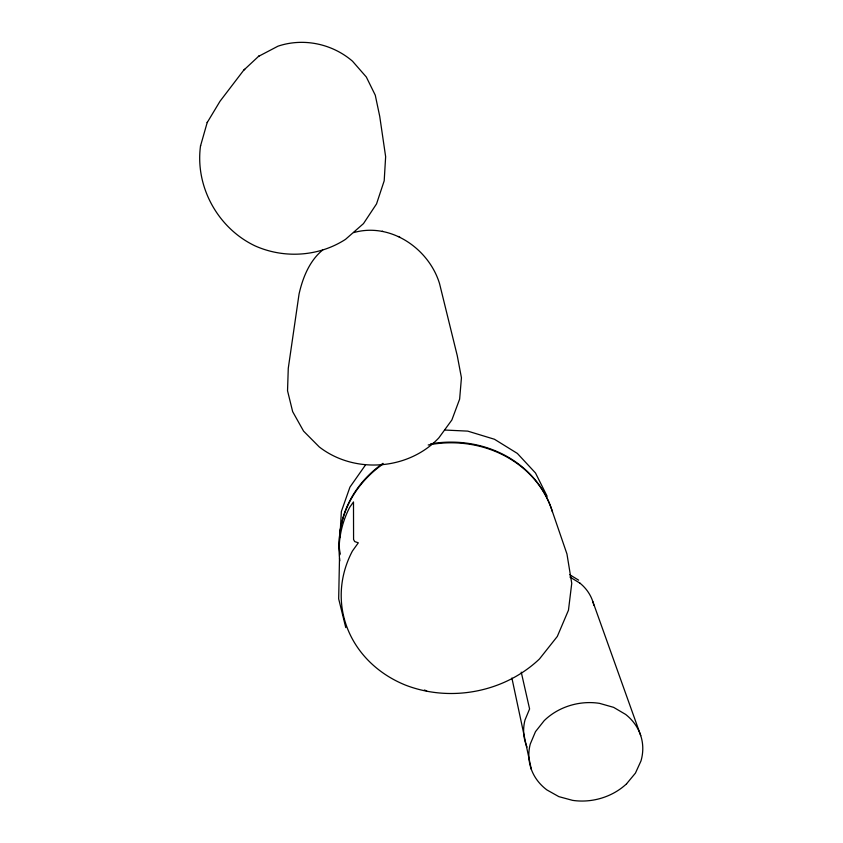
<?xml version="1.0" encoding="UTF-8"?>
<svg xmlns="http://www.w3.org/2000/svg" width="843" height="843" viewBox="0 0 843 843"><rect width="100%" height="100%" fill="white"/><g stroke="black" fill="none" stroke-linecap="round" stroke-linejoin="round"><path stroke-width="1.26" d="M200.634 145.544L200.497 146.05C195.018 186.83 218.031 228.358 255.134 245.914C284.175 258.843 318.728 256.662 345.504 239.359L363.481 223.606L376.536 203.901L384.197 180.781L385.641 156.693L379.729 116.355L375.272 95.196L366.326 77.019L352.49 61.181C332.195 43.72 303.469 37.629 278 46.175L258.485 56.407M339.497 558.287L338.675 598.846L345.767 627.603M339.919 537.307L341.362 511.501L349.95 487.117L365.504 464.957M207.178 122.593L220.023 101.244L243.722 70.201L259.381 55.596M200.497 146.05L207.315 122.098M626.581 783.79L635.422 773.126L640.954 761.008A59.136 49.526 -12.6 0 0 625.654 714.432L613.609 707.351L599.584 703.368A56.534 47.366 -12.7 0 0 544.209 720.628L535.484 731.661L530.258 744.063A59.158 49.537 -12.8 0 0 546.907 789.933L558.846 796.635L572.555 800.355A56.492 47.282 -12.7 0 0 626.581 783.79M243.722 70.201L244.776 69.231M322.669 250.023C309.455 260.824 302.732 277.758 299.065 293.986L288.274 368.275L287.537 390.762L292.658 411.647L303.575 431.131L319.265 446.938C354.376 474.177 408.265 470.236 438.824 437.907L451.869 419.972L459.635 399.118L461.437 377.769L457.264 355.704L439.561 283.68C428.908 248.474 390.309 222.078 353.66 232.605M444.777 430.035L467.739 431.121L494.451 439.256L517.37 453.439L535.495 472.986L547.16 496.306M426.653 690.849L424.366 690.038M382.269 231.203L382.88 231.393M398.423 236.472L399.666 236.862M569.731 574.715L578.635 580.153M569.868 577.002L580.005 583.187M592.85 601.639L640.733 735.612M521.237 672.134L529.594 708.942L524.999 719.975A57.408 48.462 -12.9 0 0 527.033 747.088M511.891 678.025L531.353 769.427M580.005 583.187A49.337 43.162 -13.2 0 1 593.83 605.211M339.908 553.925A108.673 97.872 -8.5 0 1 382.954 463.355M430.625 443.861A108.673 97.872 -8.5 0 1 552.46 511.943M339.887 554.736A108.81 97.978 -8.5 0 1 382.996 464.061M428.212 444.999A108.81 97.978 -8.5 0 1 551.944 510.247L566.949 553.967L571.744 583.324L568.467 610.195L557.307 636.444L539.446 658.994C504.283 692.335 450.552 702.556 405.43 685.085A114.827 101.824 -8.4 0 1 352.385 551.08L358.317 542.818L354.692 541.564L353.575 539.509L353.491 501.943L349.782 507.17A109.875 98.757 -8.5 0 0 339.771 560.837"/></g></svg>
